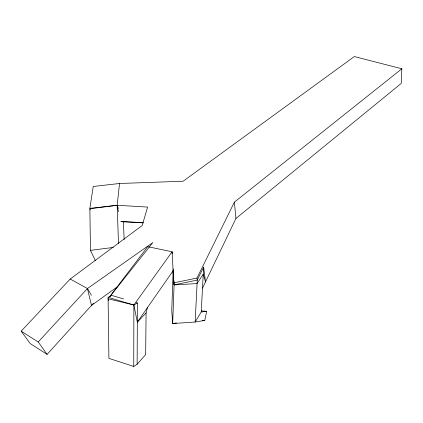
<?xml version="1.0" encoding="UTF-8"?>
<svg xmlns="http://www.w3.org/2000/svg" width="423" height="423" viewBox="0 0 423 423"><rect width="100%" height="100%" fill="white"/><g stroke="black" fill="none" stroke-linecap="round" stroke-linejoin="round"><path stroke-width="0.63" d="M123.59 298.929L111.661 295.402L108.077 297.343L108.912 358.371L133.742 366.45L133.885 305.009L172.082 251.785L147.669 246.641L109.684 296.708M133.742 366.45L137.126 364.277L137.406 303.011L136.148 302.641M147.437 307.637L146.083 312.951L145.665 354.569L137.126 364.277M173.213 268.965L171.754 310.218L172.674 323.542L195.156 322.03L204.785 320.412L206.715 311.296L201.459 310.926M93.483 303.228L47.096 354.379L30.223 343.55L21.15 331.161L70.202 279.037L142.191 225.512L147.622 207.08L117.166 205.271L89.866 208.365L93.24 186.48L119.54 183.487L183.122 181.234L354.352 56.55L401.85 68.785L401.231 83.421L235.939 218.474L202.495 288.148M201.221 311.978L203.616 267.125L197.261 280.079L195.156 322.03L201.221 311.978L206.715 311.296M119.54 183.487L117.166 205.271L118.493 243.479M176.571 322.929L172.674 323.542L174.08 284.901L197.261 280.079L196.981 278.048L234.368 202.173L401.85 68.785M108.077 297.343L133.885 305.009L137.316 322.157L173.203 270.657M109.731 296.74L152.819 242.606L87.429 288.544L38.197 341.98L47.096 354.379M137.316 322.157L146.083 312.951M117.16 286.931L91.484 305.432L87.429 288.544L70.202 279.037M137.406 303.011L133.885 305.009L108.098 298.791L108.521 300.684M203.616 267.125L205.557 282.056L203.246 274.072L197.081 283.574L174.08 284.901L173.758 282.871L196.981 278.048M95.371 260.7L90.459 250.347L89.872 208.761L117.166 205.271L118.435 211.685M90.459 250.347L113.369 247.439M202.146 320.56L204.785 320.412M120.952 221.409L123.431 221.858L143.154 222.847M120.983 221.34L143.201 222.752M21.15 331.161L38.197 341.98M87.429 288.544L91.421 295.286M89.872 208.761L90.385 209.935M117.398 205.89L118.329 208.343M172.383 253.715L172.082 251.785L173.758 282.871M234.368 202.173L235.939 218.474M173.097 272.264L173.636 279.212M173.737 280.475L174.08 284.901L173.837 280.438M173.425 272.787L173.631 276.61M123.431 221.858L124.119 239.524"/></g></svg>
